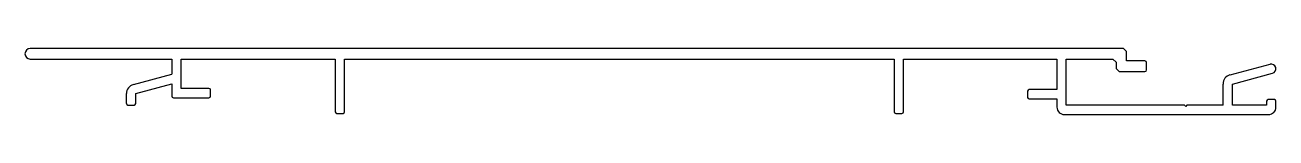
# Model space of a CAD drawing. Extents: x 1418 to 1619, y 2187 to 2198.
import ezdxf

# ---------------------------------------------------------------- set-up
doc = ezdxf.new("R2010")
doc.units = 0
doc.layers.get('0').update_dxf_attribs({"linetype": 'CONTINUOUS'})

msp = doc.modelspace()

# ---------------------------------------------------------------- linework, layer by layer
for p, q in [((1594.64, 2197.69), (1419.09, 2197.69)), ((1595.17, 2197.27), (1594.82, 2197.62)), ((1595.24, 2195.69), (1595.24, 2197.09)), ((1419.09, 2195.99), (1441.84, 2195.99)), ((1441.84, 2195.99), (1441.84, 2193.57)), ((1443.34, 2191.29), (1443.34, 2195.99)), ((1443.34, 2195.99), (1468.09, 2195.99)), ((1468.09, 2195.99), (1468.09, 2187.54)), ((1469.59, 2187.54), (1469.59, 2195.99)), ((1469.59, 2195.99), (1557.89, 2195.99)), ((1557.89, 2195.99), (1557.89, 2187.54)), ((1559.39, 2187.54), (1559.39, 2195.99)), ((1559.39, 2195.99), (1584.04, 2195.99)), ((1584.04, 2195.99), (1584.04, 2191.09)), ((1585.54, 2188.59), (1585.54, 2195.99)), ((1585.54, 2195.99), (1593.04, 2195.99)), ((1593.04, 2195.99), (1593.54, 2195.49)), ((1593.54, 2195.49), (1593.54, 2194.6)), ((1598.19, 2195.69), (1595.24, 2195.69)), ((1598.44, 2194.24), (1598.44, 2195.44)), ((1611.86, 2193.44), (1618.3, 2195.17)), ((1435.66, 2191.91), (1441.84, 2193.57)), ((1593.62, 2194.42), (1593.97, 2194.07)), ((1594.15, 2193.99), (1598.19, 2193.99)), ((1612.24, 2191.99), (1618.69, 2193.72)), ((1436.04, 2190.46), (1441.84, 2192.01)), ((1441.84, 2192.01), (1441.84, 2190.04)), ((1447.79, 2191.29), (1443.34, 2191.29)), ((1448.04, 2190.04), (1448.04, 2191.04)), ((1584.04, 2191.09), (1579.59, 2191.09)), ((1610.74, 2188.59), (1610.74, 2191.99)), ((1612.24, 2188.59), (1612.24, 2191.99)), ((1434.54, 2188.86), (1434.54, 2190.46)), ((1436.04, 2188.86), (1436.04, 2190.46)), ((1442.09, 2189.79), (1447.79, 2189.79)), ((1579.34, 2190.84), (1579.34, 2189.84)), ((1579.59, 2189.59), (1584.04, 2189.59)), ((1584.04, 2189.59), (1584.04, 2188.29)), ((1617.74, 2189.24), (1617.74, 2188.59)), ((1618.99, 2189.49), (1617.99, 2189.49)), ((1619.24, 2188.29), (1619.24, 2189.24)), ((1434.79, 2188.61), (1435.79, 2188.61)), ((1468.34, 2187.29), (1469.34, 2187.29)), ((1558.14, 2187.29), (1559.14, 2187.29)), ((1585.24, 2187.09), (1618.04, 2187.09)), ((1604.54, 2188.59), (1585.54, 2188.59)), ((1604.74, 2188.39), (1604.54, 2188.59)), ((1604.94, 2188.59), (1604.74, 2188.39)), ((1610.74, 2188.59), (1604.94, 2188.59)), ((1617.74, 2188.59), (1612.24, 2188.59))]:
    msp.add_line(p, q)
for centre, radius, start, end in [((1419.09, 2196.84), 0.85, 90, 180), ((1594.64, 2197.44), 0.25, 45, 90), ((1594.99, 2197.09), 0.25, 0, 45), ((1419.09, 2196.84), 0.85, 180, 270), ((1598.19, 2195.44), 0.25, 0, 90), ((1618.49, 2194.44), 0.75, 285, 105), ((1593.79, 2194.6), 0.25, 180, 225), ((1594.15, 2194.24), 0.25, 225, 270), ((1598.19, 2194.24), 0.25, 270, 0), ((1612.24, 2191.99), 1.5, 105, 180), ((1436.04, 2190.46), 1.5, 105, 180), ((1447.79, 2191.04), 0.25, 0, 90), ((1579.59, 2190.84), 0.25, 90, 180), ((1442.09, 2190.04), 0.25, 180, 270), ((1447.79, 2190.04), 0.25, 270, 0), ((1579.59, 2189.84), 0.25, 180, 270), ((1617.99, 2189.24), 0.25, 90, 180), ((1618.99, 2189.24), 0.25, 0, 90), ((1434.79, 2188.86), 0.25, 180, 270), ((1435.79, 2188.86), 0.25, 270, 0), ((1468.34, 2187.54), 0.25, 180, 270), ((1469.34, 2187.54), 0.25, 270, 0), ((1558.14, 2187.54), 0.25, 180, 270), ((1559.14, 2187.54), 0.25, 270, 0), ((1585.24, 2188.29), 1.2, 180, 270), ((1618.04, 2188.29), 1.2, 270, 0)]:
    msp.add_arc(centre, radius, start, end)

doc.saveas('drawing.dxf')
